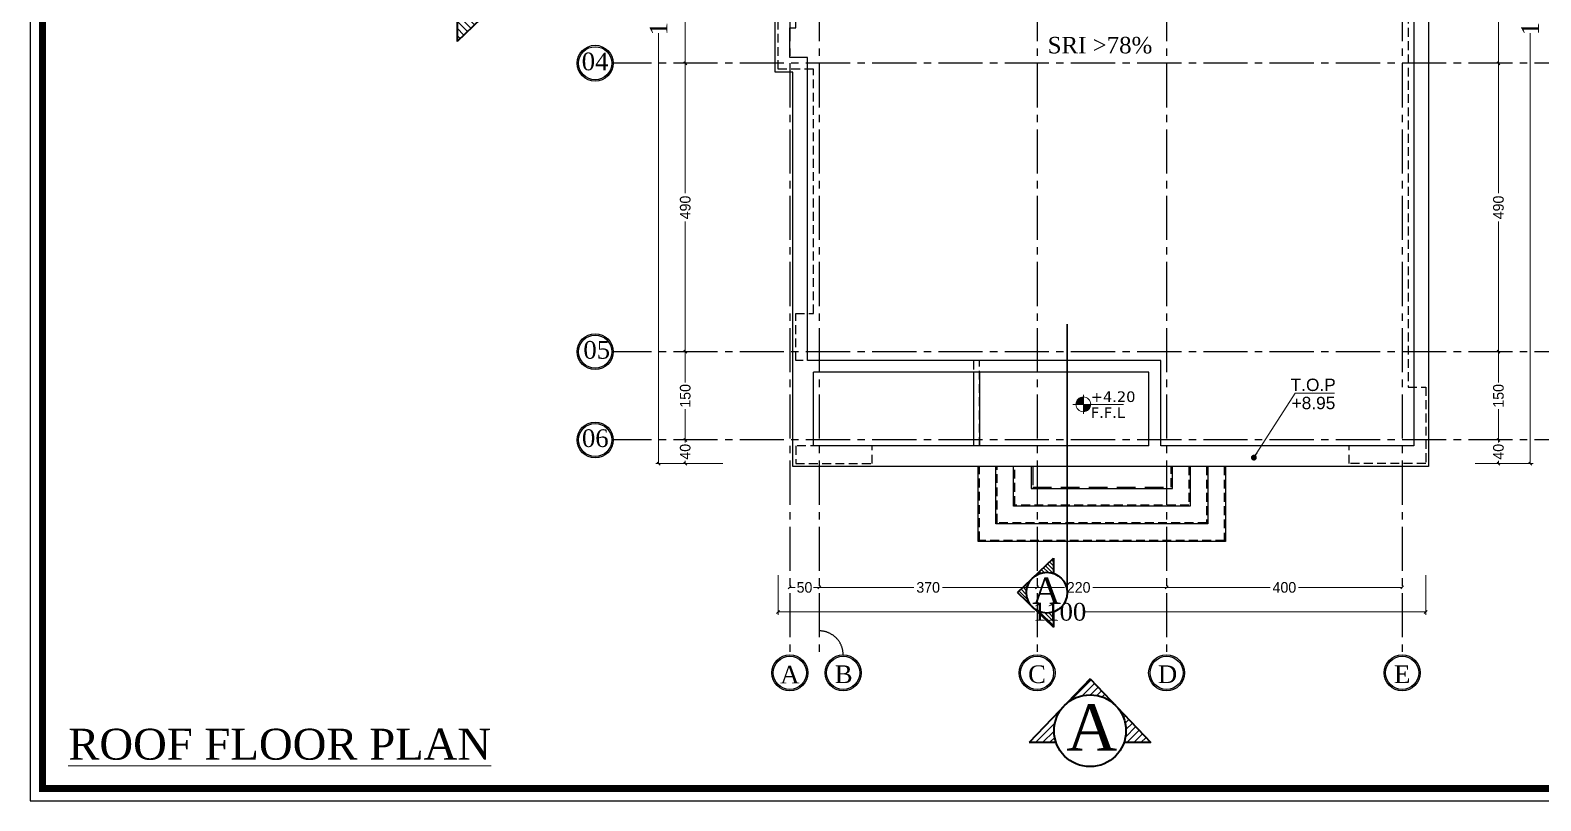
# Model space of a CAD drawing. Header units: centimetres. Extents: x 7997 to 116674, y 1017 to 13844.
# Drawn here: x 42363 to 44929, y 8084 to 9393 of the extents above; entities that cross this region are included whole.
import ezdxf
from ezdxf.enums import TextEntityAlignment as Align

# ---------------------------------------------------------------- set-up
doc = ezdxf.new("R2010")
doc.units = ezdxf.units.CM
doc.header["$LTSCALE"] = 200
doc.header["$PDMODE"] = 2
for name, pattern in [('A-106-Typical Floor Plan$0$HIDDEN', [0.375, 0.25, -0.125]), ('CENTER2', [1.125, 0.75, -0.125, 0.125, -0.125]), ('HIDDEN2', [4.7625, 3.175, -1.5875])]:
    doc.linetypes.add(name, pattern=pattern)
for name, color, linetype in [('$0$GRID', 9, 'Continuous'), ('$0$GRID @ 1', 9, 'Continuous'), ('ARCH-TEXT', 6, 'Continuous'), ('AXIS', 9, 'CENTER2'), ('COL', 1, 'Continuous'), ('DIM', 11, 'Continuous'), ('STEPS', 7, 'Continuous'), ('TXT', 6, 'Continuous'), ('WIN', 6, 'Continuous')]:
    doc.layers.add(name, color=color, linetype=linetype)
for name, color, linetype, lineweight in [('HA', 251, 'Continuous', 0), ('PLAN', 7, 'Continuous', 40), ('TEXT', 6, 'Continuous', 18), ('WALL', 3, 'Continuous', 25)]:
    doc.layers.add(name, color=color, linetype=linetype, lineweight=lineweight)
doc.styles.add('$0$GRID', font='times.ttf', dxfattribs={"height": 40})
doc.styles.add('ROMAND', font='times.ttf')
doc.styles.add('sheet notes', font='verdana.ttf')
doc.styles.get("Standard").update_dxf_attribs({"font": 'arial.ttf'})
doc.styles.add('T1', font='times.ttf')
doc.styles.add('T2', font='')
doc.styles.get('T2').set_extended_font_data('Elisia')
doc.dimstyles.new('NORMAL', dxfattribs={"dimtxt": 18, "dimasz": 5, "dimexe": 5, "dimexo": 5, "dimgap": 1, "dimtad": 0, "dimdec": 0, "dimdsep": 46, "dimtxsty": 'T2', "dimblk1": 'OBLIQUE', "dimblk2": 'OBLIQUE', "dimsah": 1, "dimcen": 0.09, "dimclrd": 4, "dimclre": 4, "dimclrt": 6, "dimadec": 0, "dimazin": 0, "dimtfac": 1, "dimtdec": 0, "dimtofl": 0, "dimtmove": 1, "dimatfit": 2, "dimldrblk": 'OPEN30', "dimfxl": 0, "dimtolj": 1, "dimtzin": 0, "dimlwd": 5, "dimlwe": 5, "dimarcsym": 0})
doc.dimstyles.new('NORMAL-1', dxfattribs={"dimtxt": 10, "dimasz": 5, "dimexe": 5, "dimexo": 5, "dimgap": 1, "dimtad": 0, "dimdec": 0, "dimdsep": 46, "dimtxsty": 'T2', "dimblk1": 'OBLIQUE', "dimblk2": 'OBLIQUE', "dimsah": 1, "dimcen": 0.09, "dimclrd": 4, "dimclre": 4, "dimclrt": 6, "dimadec": 0, "dimazin": 0, "dimtfac": 1, "dimtdec": 0, "dimtofl": 0, "dimtmove": 1, "dimatfit": 3, "dimldrblk": 'OPEN30', "dimfxl": 0, "dimtolj": 1, "dimtzin": 0, "dimlwd": 5, "dimlwe": 5, "dimarcsym": 0})

# ---------------------------------------------------------------- blocks, each defined once
blk = doc.blocks.new('SEC.L')
at = {"layer": 'TXT'}
h = blk.add_hatch(dxfattribs=at)
h.set_pattern_fill('ANSI31', color=256, scale=15.3, angle=1170, style=0)
h.set_pattern_definition([(315, (-3715.1657, 258.318), (3.380854, 3.380854), [])])
h.paths.add_polyline_path([(-783.2, -988.9, 0.08394), (-771.8, -987), (-771.8, -1013), (-833.2, -954.3), (-771.8, -895.6), (-771.8, -921.7, 0.08394), (-783.2, -919.7, 1)])
at = {"layer": 'AXIS', "linetype": 'CENTER2', "ltscale": 0.5}
blk.add_lwpolyline([(-718, 973.7, 3, 3, 0), (-718, 614.9, 0, 0, 0), (-718, 436.8, 0, 0, 0), (-664, 436.8, 0, 0, 0), (-664, -428.8, 0, 0, 0), (-748.6, -428.8, 0, 0, 0), (-748.6, -498.2, 3, 3, 0), (-748.6, -954.3, 3, 3, 0)], format="xyseb", dxfattribs=at)
at = {"layer": 'PLAN', "linetype": 'Continuous'}
for p, q in [((-833.2, -954.3), (-771.8, -895.6)), ((-771.8, -895.6), (-771.8, -921.7)), ((-833.2, -954.3), (-771.8, -1013)), ((-771.8, -987), (-771.8, -1013))]:
    blk.add_line(p, q, dxfattribs=at)
blk.add_circle((-783.2, -954.3), 34.6, dxfattribs=at)
at = {"layer": 'ARCH-TEXT', "lineweight": -3, "style": 'ROMAND'}
blk.add_text('A', height=44.6, dxfattribs=at).set_placement((-808.2, -973.4))
blk = doc.blocks.new('_OBLIQUE')
at = {"color": 0, "linetype": 'ByBlock'}
blk.add_line((-0.5, -0.5), (0.5, 0.5), dxfattribs=at)
blk = doc.blocks.new('DOT')
at = {"color": 0, "linetype": 'ByBlock'}
blk.add_line((-0.5, 0), (-1, 0), dxfattribs=at)
at = {"color": 0, "linetype": 'ByBlock', "const_width": 0.5}
blk.add_lwpolyline([(-0.25, 0, 1), (0.25, 0, 1)], format="xyb", close=True, dxfattribs=at)
blk = doc.blocks.new('SDF')
at = {"layer": 'TEXT'}
h = blk.add_hatch(color=256, dxfattribs=at)
h.paths.add_polyline_path([(0, 0), (-11.2, 0, -0.414214), (0, 11.3)])
h.paths.add_polyline_path([(0, 0), (11.2, 0, -0.414214), (0, -11.2)])
for p, q in [((-16.1, 0), (60.5, 0)), ((0, -14.2), (0, 14.2))]:
    blk.add_line(p, q, dxfattribs=at)
blk.add_circle((0, 0), 11.2, dxfattribs=at)
blk = doc.blocks.new('ASAS')
at = {"layer": 'TXT'}
h = blk.add_hatch(dxfattribs=at)
h.set_pattern_fill('ANSI31', color=256, scale=27, angle=1170, style=0)
h.set_pattern_definition([(315, (-6186.26, 4222.8215), (5.966213, 5.966213), [])])
h.paths.add_polyline_path([(-1012.2, 2021.9, -0.08394), (-1032.2, 2025.3), (-1032.2, 1979.3), (-923.8, 2082.9), (-1032.2, 2186.5), (-1032.2, 2140.5, -0.08394), (-1012.2, 2143.9, -1)])
h = blk.add_hatch(dxfattribs=at)
h.set_pattern_fill('ANSI31', color=256, scale=27, angle=1080, style=0)
h.set_pattern_definition([(225, (2182.819, 5982.5904), (5.966213, -5.966213), [])])
h.paths.add_polyline_path([(-18.1, 808.5, 0.08394), (-14.7, 788.4), (-60.7, 788.4), (42.9, 896.9), (146.4, 788.4), (100.5, 788.4, 0.08394), (103.9, 808.5, 1)])
at = {"layer": 'PLAN', "linetype": 'Continuous'}
for p, q in [((-923.8, 2082.9), (-1032.2, 1979.3)), ((-1032.2, 2025.3), (-1032.2, 1979.3)), ((42.9, 896.9), (-60.7, 788.4)), ((42.9, 896.9), (146.4, 788.4)), ((-14.7, 788.4), (-60.7, 788.4)), ((146.4, 788.4), (100.5, 788.4))]:
    blk.add_line(p, q, dxfattribs=at)
blk.add_circle((42.9, 808.5), 61, dxfattribs=at)
at = {"layer": 'ARCH-TEXT', "lineweight": -3, "style": 'ROMAND'}
blk.add_text('A', height=78.8, dxfattribs=at).set_placement((2.9, 774.7))
blk = doc.blocks.new('04-ROOF FLOOR PLAN-selattin', base_point=(33235.9, 25629.3))
at = {"layer": 'STEPS'}
for p, q in [((32565.9, 24079.3), (32565.9, 24041.8)), ((32805.9, 24041.8), (32805.9, 24079.3)), ((32565.9, 24041.8), (32805.9, 24041.8))]:
    blk.add_line(p, q, dxfattribs=at)
at = {"layer": 'STEPS', "color": 8, "linetype": 'HIDDEN2', "ltscale": 0.05}
for p, q in [((32568.4, 24079.3), (32568.4, 24044.3)), ((32568.4, 24044.3), (32803.9, 24044.3))]:
    blk.add_line(p, q, dxfattribs=at)
at = {"layer": 'STEPS'}
for points in [[(32895.9, 24079.3), (32895.9, 23951.8), (32475.9, 23951.8), (32475.9, 24079.3)], [(32865.9, 24079.3), (32865.9, 23981.8), (32505.9, 23981.8), (32505.9, 24079.3)], [(32835.9, 24079.3), (32835.9, 24011.8), (32535.9, 24011.8), (32535.9, 24079.3)]]:
    blk.add_lwpolyline(points, dxfattribs=at)
at = {"layer": 'WALL', "color": 8, "linetype": 'A-106-Typical Floor Plan$0$HIDDEN', "ltscale": 0.3}
for p, q in [((32467.9, 24259.3), (32467.9, 24114.3)), ((32803.9, 24044.3), (32803.9, 24079.3))]:
    blk.add_line(p, q, dxfattribs=at)
at = {"layer": 'WALL', "ltscale": 150}
for points in [[(33240.9, 25387.3), (33240.9, 24079.3), (32160.9, 24079.3), (32160.9, 24749.3), (32130.9, 24749.3), (32130.9, 24849.3), (32140.9, 24849.3), (32140.9, 24939.3), (32130.9, 24939.3), (32130.9, 25039.3), (32160.9, 25039.3), (32160.9, 25524.3), (32750.9, 25524.3), (32750.9, 25634.3), (33240.9, 25634.3), (33240.9, 25467.3)], [(32785.9, 24114.3), (32785.9, 24259.3), (32185.9, 24259.3), (32185.9, 24774.3), (32155.9, 24774.3), (32155.9, 24824.3), (32165.9, 24824.3), (32165.9, 24964.3), (32155.9, 24964.3), (32155.9, 25014.3), (32185.9, 25014.3), (32185.9, 25499.3), (32775.9, 25499.3), (32775.9, 25609.3), (33215.9, 25609.3), (33215.9, 25467.3)], [(33215.9, 25387.3), (33215.9, 24114.3), (32785.9, 24114.3)], [(32765.9, 24114.3), (32195.9, 24114.3), (32195.9, 24239.3)], [(32765.9, 24114.3), (32765.9, 24239.3), (32195.9, 24239.3)]]:
    blk.add_lwpolyline(points, dxfattribs=at)
at = {"layer": 'WALL', "color": 8, "linetype": 'A-106-Typical Floor Plan$0$HIDDEN', "ltscale": 0.3}
for points in [[(33205.9, 25499.3), (33205.9, 25499.3), (33205.9, 25499.3), (33205.9, 25499.3), (33205.9, 25499.3), (33205.9, 25499.3), (33205.9, 24214.3), (33235.9, 24214.3), (33235.9, 24084.3), (33105.9, 24084.3), (33105.9, 24114.3), (32785.9, 24114.3), (32785.9, 24259.3), (32165.9, 24259.3), (32165.9, 24339.3), (32195.9, 24339.3), (32195.9, 24754.3), (32135.9, 24754.3), (32135.9, 24844.3), (32145.9, 24844.3), (32145.9, 24944.3), (32135.9, 24944.3), (32135.9, 25034.3), (32195.9, 25034.3)], [(32477.9, 24114.3), (32477.9, 24259.3)], [(32893.9, 24079.3), (32893.9, 23953.8), (32477.9, 23953.8), (32477.9, 24079.3)], [(32863.9, 24079.3), (32863.9, 23983.8), (32507.9, 23983.8), (32507.9, 24079.3)], [(32833.9, 24079.3), (32833.9, 24013.8), (32537.9, 24013.8), (32537.9, 24079.3)]]:
    blk.add_lwpolyline(points, dxfattribs=at)
blk.add_lwpolyline([(32295.9, 24114.3), (32165.9, 24114.3), (32165.9, 24084.3), (32295.9, 24084.3)], close=True, dxfattribs=at)
at = {"layer": 'WIN', "ltscale": 150}
for p, q in [((32467.9, 24239.3), (32467.9, 24114.3)), ((32477.9, 24239.3), (32477.9, 24114.3))]:
    blk.add_line(p, q, dxfattribs=at)
blk = doc.blocks.new('08-TITLE SHEET-selattin', base_point=(45714.8, -203081.4))
at = {"color": 0}
blk.add_lwpolyline([(51244.8, -203081.4), (45714.8, -203081.4), (45714.8, -206921.4), (51244.8, -206921.4)], close=True, dxfattribs=at)
at = {"color": 0, "linetype": 'ByBlock', "const_width": 17}
blk.add_lwpolyline([(45744.3, -206891.9), (51215.3, -206891.9), (51215.3, -203110.8), (45744.3, -203110.8)], close=True, dxfattribs=at)
at = {"layer": 'HA', "ltscale": 1.2}
blk.add_lwpolyline([(45714.8, -203081.4), (51244.8, -203081.4), (51244.8, -206921.4), (45714.8, -206921.4)], close=True, dxfattribs=at)
blk = doc.blocks.new('*D1683')
at = {"layer": 'Defpoints', "color": 0, "transparency": 16777216}
for p in [(37178.1, 5446.5), (37228.1, 5446.5), (37228.1, 5446.5)]:
    blk.add_point(p, dxfattribs=at)
at = {"layer": 'DIM', "color": 4, "lineweight": 5, "transparency": 16777216}
for p, q in [((37178.1, 5446.5), (37187.5, 5446.5)), ((37228.1, 5446.5), (37218.6, 5446.5))]:
    blk.add_line(p, q, dxfattribs=at)
at = {"layer": 'DIM', "color": 4, "lineweight": 5, "transparency": 16777216, "xscale": 5, "yscale": 5, "zscale": 5, "rotation": 180}
blk.add_blockref('_OBLIQUE', (37178.1, 5446.5), dxfattribs=at)
at = {"layer": 'DIM', "color": 4, "lineweight": 5, "transparency": 16777216, "xscale": 5, "yscale": 5, "zscale": 5}
blk.add_blockref('_OBLIQUE', (37228.1, 5446.5), dxfattribs=at)
at = {"layer": 'DIM', "color": 6, "transparency": 16777216, "insert": (37203.1, 5446.5), "char_height": 18, "attachment_point": 5, "style": 'T2'}
blk.add_mtext('\\A1;50', dxfattribs=at)
blk = doc.blocks.new('_Open30')
at = {"color": 0, "linetype": 'ByBlock', "lineweight": -2}
for p, q in [((-1, 0.27), (0, 0)), ((0, 0), (-1, -0.27)), ((0, 0), (-1, 0))]:
    blk.add_line(p, q, dxfattribs=at)
blk = doc.blocks.new('*D1684')
at = {"layer": 'Defpoints', "color": 0, "transparency": 16777216}
for p in [(37228.1, 5446.5), (37598.1, 5446.5), (37598.1, 5446.5)]:
    blk.add_point(p, dxfattribs=at)
at = {"layer": 'DIM', "color": 4, "lineweight": 5, "transparency": 16777216}
for p, q in [((37228.1, 5446.5), (37388.9, 5446.5)), ((37598.1, 5446.5), (37437.2, 5446.5))]:
    blk.add_line(p, q, dxfattribs=at)
at = {"layer": 'DIM', "color": 4, "lineweight": 5, "transparency": 16777216, "xscale": 5, "yscale": 5, "zscale": 5, "rotation": 180}
blk.add_blockref('_OBLIQUE', (37228.1, 5446.5), dxfattribs=at)
at = {"layer": 'DIM', "color": 4, "lineweight": 5, "transparency": 16777216, "xscale": 5, "yscale": 5, "zscale": 5}
blk.add_blockref('_OBLIQUE', (37598.1, 5446.5), dxfattribs=at)
at = {"layer": 'DIM', "color": 6, "transparency": 16777216, "insert": (37413.1, 5446.5), "char_height": 18, "attachment_point": 5, "style": 'T2'}
blk.add_mtext('\\A1;370', dxfattribs=at)
blk = doc.blocks.new('*D1685')
at = {"layer": 'Defpoints', "color": 0, "transparency": 16777216}
for p in [(37598.1, 5446.5), (37818.1, 5446.5), (37818.1, 5446.5)]:
    blk.add_point(p, dxfattribs=at)
at = {"layer": 'DIM', "color": 4, "lineweight": 5, "transparency": 16777216}
for p, q in [((37598.1, 5446.5), (37644.6, 5446.5)), ((37818.1, 5446.5), (37692.9, 5446.5))]:
    blk.add_line(p, q, dxfattribs=at)
at = {"layer": 'DIM', "color": 4, "lineweight": 5, "transparency": 16777216, "xscale": 5, "yscale": 5, "zscale": 5, "rotation": 180}
blk.add_blockref('_OBLIQUE', (37598.1, 5446.5), dxfattribs=at)
at = {"layer": 'DIM', "color": 4, "lineweight": 5, "transparency": 16777216, "xscale": 5, "yscale": 5, "zscale": 5}
blk.add_blockref('_OBLIQUE', (37818.1, 5446.5), dxfattribs=at)
at = {"layer": 'DIM', "color": 6, "transparency": 16777216, "insert": (37668.7, 5446.5), "char_height": 18, "attachment_point": 5, "style": 'T2'}
blk.add_mtext('\\A1;220', dxfattribs=at)
blk = doc.blocks.new('*D1686')
at = {"layer": 'Defpoints', "color": 0, "transparency": 16777216}
for p in [(37818.1, 5446.5), (38218.1, 5446.5), (38218.1, 5446.5)]:
    blk.add_point(p, dxfattribs=at)
at = {"layer": 'DIM', "color": 4, "lineweight": 5, "transparency": 16777216}
for p, q in [((37818.1, 5446.5), (37993.9, 5446.5)), ((38218.1, 5446.5), (38042.2, 5446.5))]:
    blk.add_line(p, q, dxfattribs=at)
at = {"layer": 'DIM', "color": 4, "lineweight": 5, "transparency": 16777216, "xscale": 5, "yscale": 5, "zscale": 5, "rotation": 180}
blk.add_blockref('_OBLIQUE', (37818.1, 5446.5), dxfattribs=at)
at = {"layer": 'DIM', "color": 4, "lineweight": 5, "transparency": 16777216, "xscale": 5, "yscale": 5, "zscale": 5}
blk.add_blockref('_OBLIQUE', (38218.1, 5446.5), dxfattribs=at)
at = {"layer": 'DIM', "color": 6, "transparency": 16777216, "insert": (38018.1, 5446.5), "char_height": 18, "attachment_point": 5, "style": 'T2'}
blk.add_mtext('\\A1;400', dxfattribs=at)
blk = doc.blocks.new('*D1687')
at = {"layer": 'Defpoints', "color": 0, "transparency": 16777216}
for p in [(38381.7, 5697), (38381.7, 5697), (38381.7, 5657)]:
    blk.add_point(p, dxfattribs=at)
at = {"layer": 'DIM', "color": 4, "lineweight": 5, "transparency": 16777216}
for p, q in [((38381.7, 5697), (38381.7, 5692.6)), ((38381.7, 5657), (38381.7, 5661.4))]:
    blk.add_line(p, q, dxfattribs=at)
at = {"layer": 'DIM', "color": 4, "lineweight": 5, "transparency": 16777216, "xscale": 5, "yscale": 5, "zscale": 5}
for p, rotation in [((38381.7, 5697), 90), ((38381.7, 5657), 270)]:
    blk.add_blockref('_OBLIQUE', p, dxfattribs=dict(at, rotation=rotation))
at = {"layer": 'DIM', "color": 6, "transparency": 16777216, "insert": (38381.7, 5677), "char_height": 18, "attachment_point": 5, "rotation": 90, "style": 'T2'}
blk.add_mtext('\\A1;40', dxfattribs=at)
blk = doc.blocks.new('*D1688')
at = {"layer": 'Defpoints', "color": 0, "transparency": 16777216}
for p in [(38381.7, 5847), (38381.7, 5847), (38381.7, 5697)]:
    blk.add_point(p, dxfattribs=at)
at = {"layer": 'DIM', "color": 4, "lineweight": 5, "transparency": 16777216}
for p, q in [((38381.7, 5847), (38381.7, 5794.4)), ((38381.7, 5697), (38381.7, 5749.6))]:
    blk.add_line(p, q, dxfattribs=at)
at = {"layer": 'DIM', "color": 4, "lineweight": 5, "transparency": 16777216, "xscale": 5, "yscale": 5, "zscale": 5}
for p, rotation in [((38381.7, 5847), 90), ((38381.7, 5697), 270)]:
    blk.add_blockref('_OBLIQUE', p, dxfattribs=dict(at, rotation=rotation))
at = {"layer": 'DIM', "color": 6, "transparency": 16777216, "insert": (38381.7, 5772), "char_height": 18, "attachment_point": 5, "rotation": 90, "style": 'T2'}
blk.add_mtext('\\A1;150', dxfattribs=at)
blk = doc.blocks.new('*D1689')
at = {"layer": 'Defpoints', "color": 0, "transparency": 16777216}
for p in [(38381.7, 6337), (38381.7, 6337), (38381.7, 5847)]:
    blk.add_point(p, dxfattribs=at)
at = {"layer": 'DIM', "color": 4, "lineweight": 5, "transparency": 16777216}
for p, q in [((38381.7, 6337), (38381.7, 6116.1)), ((38381.7, 5847), (38381.7, 6067.9))]:
    blk.add_line(p, q, dxfattribs=at)
at = {"layer": 'DIM', "color": 4, "lineweight": 5, "transparency": 16777216, "xscale": 5, "yscale": 5, "zscale": 5}
for p, rotation in [((38381.7, 6337), 90), ((38381.7, 5847), 270)]:
    blk.add_blockref('_OBLIQUE', p, dxfattribs=dict(at, rotation=rotation))
at = {"layer": 'DIM', "color": 6, "transparency": 16777216, "insert": (38381.7, 6092), "char_height": 18, "attachment_point": 5, "rotation": 90, "style": 'T2'}
blk.add_mtext('\\A1;490', dxfattribs=at)
blk = doc.blocks.new('*D1690')
at = {"layer": 'Defpoints', "color": 0, "transparency": 16777216}
for p in [(38381.7, 6597), (38381.7, 6597), (38381.7, 6337)]:
    blk.add_point(p, dxfattribs=at)
at = {"layer": 'DIM', "color": 4, "lineweight": 5, "transparency": 16777216}
for p, q in [((38381.7, 6597), (38381.7, 6556.5)), ((38381.7, 6337), (38381.7, 6508.2))]:
    blk.add_line(p, q, dxfattribs=at)
at = {"layer": 'DIM', "color": 4, "lineweight": 5, "transparency": 16777216, "xscale": 5, "yscale": 5, "zscale": 5}
for p, rotation in [((38381.7, 6597), 90), ((38381.7, 6337), 270)]:
    blk.add_blockref('_OBLIQUE', p, dxfattribs=dict(at, rotation=rotation))
at = {"layer": 'DIM', "color": 6, "transparency": 16777216, "insert": (38381.7, 6532.4), "char_height": 18, "attachment_point": 5, "rotation": 90, "style": 'T2'}
blk.add_mtext('\\A1;260', dxfattribs=at)
blk = doc.blocks.new('*D1693')
at = {"layer": 'Defpoints', "color": 0, "transparency": 16777216}
for p in [(37000.6, 5697), (37000.6, 5697), (37000.6, 5657)]:
    blk.add_point(p, dxfattribs=at)
at = {"layer": 'DIM', "color": 4, "lineweight": 5, "transparency": 16777216}
for p, q in [((37000.6, 5697), (37000.6, 5692.6)), ((37000.6, 5657), (37000.6, 5661.4))]:
    blk.add_line(p, q, dxfattribs=at)
at = {"layer": 'DIM', "color": 4, "lineweight": 5, "transparency": 16777216, "xscale": 5, "yscale": 5, "zscale": 5}
for p, rotation in [((37000.6, 5697), 90), ((37000.6, 5657), 270)]:
    blk.add_blockref('_OBLIQUE', p, dxfattribs=dict(at, rotation=rotation))
at = {"layer": 'DIM', "color": 6, "transparency": 16777216, "insert": (37000.6, 5677), "char_height": 18, "attachment_point": 5, "rotation": 90, "style": 'T2'}
blk.add_mtext('\\A1;40', dxfattribs=at)
blk = doc.blocks.new('*D1694')
at = {"layer": 'Defpoints', "color": 0, "transparency": 16777216}
for p in [(37000.6, 5847), (37000.6, 5847), (37000.6, 5697)]:
    blk.add_point(p, dxfattribs=at)
at = {"layer": 'DIM', "color": 4, "lineweight": 5, "transparency": 16777216}
for p, q in [((37000.6, 5847), (37000.6, 5794.4)), ((37000.6, 5697), (37000.6, 5749.6))]:
    blk.add_line(p, q, dxfattribs=at)
at = {"layer": 'DIM', "color": 4, "lineweight": 5, "transparency": 16777216, "xscale": 5, "yscale": 5, "zscale": 5}
for p, rotation in [((37000.6, 5847), 90), ((37000.6, 5697), 270)]:
    blk.add_blockref('_OBLIQUE', p, dxfattribs=dict(at, rotation=rotation))
at = {"layer": 'DIM', "color": 6, "transparency": 16777216, "insert": (37000.6, 5772), "char_height": 18, "attachment_point": 5, "rotation": 90, "style": 'T2'}
blk.add_mtext('\\A1;150', dxfattribs=at)
blk = doc.blocks.new('*D1695')
at = {"layer": 'Defpoints', "color": 0, "transparency": 16777216}
for p in [(37000.6, 6337), (37000.6, 6337), (37000.6, 5847)]:
    blk.add_point(p, dxfattribs=at)
at = {"layer": 'DIM', "color": 4, "lineweight": 5, "transparency": 16777216}
for p, q in [((37000.6, 6337), (37000.6, 6116.1)), ((37000.6, 5847), (37000.6, 6067.9))]:
    blk.add_line(p, q, dxfattribs=at)
at = {"layer": 'DIM', "color": 4, "lineweight": 5, "transparency": 16777216, "xscale": 5, "yscale": 5, "zscale": 5}
for p, rotation in [((37000.6, 6337), 90), ((37000.6, 5847), 270)]:
    blk.add_blockref('_OBLIQUE', p, dxfattribs=dict(at, rotation=rotation))
at = {"layer": 'DIM', "color": 6, "transparency": 16777216, "insert": (37000.6, 6092), "char_height": 18, "attachment_point": 5, "rotation": 90, "style": 'T2'}
blk.add_mtext('\\A1;490', dxfattribs=at)
blk = doc.blocks.new('*D1696')
at = {"layer": 'Defpoints', "color": 0, "transparency": 16777216}
for p in [(37000.6, 6597), (37000.6, 6597), (37000.6, 6337)]:
    blk.add_point(p, dxfattribs=at)
at = {"layer": 'DIM', "color": 4, "lineweight": 5, "transparency": 16777216}
for p, q in [((37000.6, 6597), (37000.6, 6553.4)), ((37000.6, 6337), (37000.6, 6505.1))]:
    blk.add_line(p, q, dxfattribs=at)
at = {"layer": 'DIM', "color": 4, "lineweight": 5, "transparency": 16777216, "xscale": 5, "yscale": 5, "zscale": 5}
for p, rotation in [((37000.6, 6597), 90), ((37000.6, 6337), 270)]:
    blk.add_blockref('_OBLIQUE', p, dxfattribs=dict(at, rotation=rotation))
at = {"layer": 'DIM', "color": 6, "transparency": 16777216, "insert": (37000.6, 6529.2), "char_height": 18, "attachment_point": 5, "rotation": 90, "style": 'T2'}
blk.add_mtext('\\A1;260', dxfattribs=at)
blk = doc.blocks.new('*D1700')
at = {"layer": 'Defpoints', "color": 0, "transparency": 16777216}
for p in [(37158.1, 5472.5), (38258.1, 5472.5), (37158.1, 5404.9)]:
    blk.add_point(p, dxfattribs=at)
at = {"layer": 'DIM', "color": 4, "lineweight": 5, "transparency": 16777216}
for p, q in [((37158.1, 5467.5), (37158.1, 5399.9)), ((38258.1, 5467.5), (38258.1, 5399.9)), ((37158.1, 5404.9), (37594.4, 5404.9)), ((38258.1, 5404.9), (37678.3, 5404.9))]:
    blk.add_line(p, q, dxfattribs=at)
at = {"layer": 'DIM', "color": 4, "lineweight": 5, "transparency": 16777216, "xscale": 5, "yscale": 5, "zscale": 5, "rotation": 180}
blk.add_blockref('_OBLIQUE', (37158.1, 5404.9), dxfattribs=at)
at = {"layer": 'DIM', "color": 4, "lineweight": 5, "transparency": 16777216, "xscale": 5, "yscale": 5, "zscale": 5}
blk.add_blockref('_OBLIQUE', (38258.1, 5404.9), dxfattribs=at)
at = {"layer": 'DIM', "color": 6, "transparency": 16777216, "insert": (37636.3, 5404.9), "char_height": 30, "attachment_point": 5, "style": 'T1'}
blk.add_mtext('\\A1;1100', dxfattribs=at)
blk = doc.blocks.new('*D1701')
at = {"layer": 'Defpoints', "color": 0, "transparency": 16777216}
for p in [(38337.1, 7202), (38435.7, 7202), (38337.1, 5657)]:
    blk.add_point(p, dxfattribs=at)
at = {"layer": 'DIM', "color": 4, "lineweight": 5, "transparency": 16777216}
for p, q in [((38342.1, 7202), (38440.7, 7202)), ((38435.7, 7202), (38435.7, 6470.7)), ((38435.7, 5657), (38435.7, 6388.3)), ((38342.1, 5657), (38440.7, 5657))]:
    blk.add_line(p, q, dxfattribs=at)
at = {"layer": 'DIM', "color": 4, "lineweight": 5, "transparency": 16777216, "xscale": 5, "yscale": 5, "zscale": 5}
for p, rotation in [((38435.7, 7202), 90), ((38435.7, 5657), 270)]:
    blk.add_blockref('_OBLIQUE', p, dxfattribs=dict(at, rotation=rotation))
at = {"layer": 'DIM', "color": 6, "transparency": 16777216, "insert": (38435.7, 6429.5), "char_height": 30, "attachment_point": 5, "rotation": 90, "style": 'T1'}
blk.add_mtext('\\A1;1545', dxfattribs=at)
blk = doc.blocks.new('*D1702')
at = {"layer": 'Defpoints', "color": 0, "transparency": 16777216}
for p in [(36955.4, 7202), (37069.3, 7202), (37069.3, 5657)]:
    blk.add_point(p, dxfattribs=at)
at = {"layer": 'DIM', "color": 4, "lineweight": 5, "transparency": 16777216}
for p, q in [((37064.3, 7202), (36950.4, 7202)), ((36955.4, 7202), (36955.4, 6470.7)), ((36955.4, 5657), (36955.4, 6388.3)), ((37064.3, 5657), (36950.4, 5657))]:
    blk.add_line(p, q, dxfattribs=at)
at = {"layer": 'DIM', "color": 4, "lineweight": 5, "transparency": 16777216, "xscale": 5, "yscale": 5, "zscale": 5}
for p, rotation in [((36955.4, 7202), 90), ((36955.4, 5657), 270)]:
    blk.add_blockref('_OBLIQUE', p, dxfattribs=dict(at, rotation=rotation))
at = {"layer": 'DIM', "color": 6, "transparency": 16777216, "insert": (36955.4, 6429.5), "char_height": 30, "attachment_point": 5, "rotation": 90, "style": 'T1'}
blk.add_mtext('\\A1;1545', dxfattribs=at)
blk = doc.blocks.new('*U1678')
at = {"layer": '$0$GRID', "linetype": 'ByBlock', "ltscale": 100}
for radius in [40.7, 37.5]:
    blk.add_circle((0, 0), radius, dxfattribs=at)
at = {"layer": '$0$GRID', "style": '$0$GRID'}
blk.add_attdef('A1', text='', height=40, dxfattribs=at).set_placement((0, 4.2), align=Align.MIDDLE_CENTER)
blk = doc.blocks.new('*U1739')
at = {"layer": '$0$GRID', "linetype": 'Continuous'}
ref = blk.add_blockref('*U1678', (36847.6, 6337), dxfattribs=dict(at, xscale=0.75, yscale=0.75, zscale=0.75))
ref.add_attrib('A1', '04', dxfattribs={"layer": '$0$GRID @ 1', "height": 30, "style": '$0$GRID'}).set_placement((36847.4, 6340.1), align=Align.MIDDLE_CENTER)
blk = doc.blocks.new('*U1740')
at = {"layer": '$0$GRID', "linetype": 'Continuous'}
ref = blk.add_blockref('*U1678', (36847.6, 5847), dxfattribs=dict(at, xscale=0.75, yscale=0.75, zscale=0.75))
ref.add_attrib('A1', '05', dxfattribs={"layer": '$0$GRID @ 1', "height": 30, "style": '$0$GRID'}).set_placement((36850.2, 5850.1), align=Align.MIDDLE_CENTER)
blk = doc.blocks.new('*U1741')
at = {"layer": '$0$GRID', "linetype": 'Continuous'}
ref = blk.add_blockref('*U1678', (36847.6, 5697), dxfattribs=dict(at, xscale=0.75, yscale=0.75, zscale=0.75))
ref.add_attrib('A1', '06', dxfattribs={"layer": '$0$GRID @ 1', "height": 30, "style": '$0$GRID'}).set_placement((36847.8, 5700.1), align=Align.MIDDLE_CENTER)
blk = doc.blocks.new('*U1742')
at = {"layer": '$0$GRID', "linetype": 'Continuous'}
ref = blk.add_blockref('*U1678', (37178.1, 5301.5), dxfattribs=dict(at, xscale=0.75, yscale=0.75, zscale=0.75, rotation=180))
ref.add_attrib('A1', 'A', dxfattribs={"layer": '$0$GRID @ 1', "height": 30, "style": '$0$GRID'}).set_placement((37178.2, 5298.4), align=Align.MIDDLE_CENTER)
blk = doc.blocks.new('*U1743')
at = {"layer": '$0$GRID', "linetype": 'Continuous'}
ref = blk.add_blockref('*U1678', (37268.7, 5301.5), dxfattribs=dict(at, xscale=0.75, yscale=0.75, zscale=0.75, rotation=180))
ref.add_attrib('A1', 'B', dxfattribs={"layer": '$0$GRID @ 1', "height": 30, "style": '$0$GRID'}).set_placement((37269.6, 5299.1), align=Align.MIDDLE_CENTER)
blk = doc.blocks.new('*U1744')
at = {"layer": '$0$GRID', "linetype": 'Continuous'}
ref = blk.add_blockref('*U1678', (37598.1, 5301.5), dxfattribs=dict(at, xscale=0.75, yscale=0.75, zscale=0.75, rotation=180))
ref.add_attrib('A1', 'C', dxfattribs={"layer": '$0$GRID @ 1', "height": 30, "style": '$0$GRID'}).set_placement((37598, 5299.1), align=Align.MIDDLE_CENTER)
blk = doc.blocks.new('*U1745')
at = {"layer": '$0$GRID', "linetype": 'Continuous'}
ref = blk.add_blockref('*U1678', (37818.1, 5301.5), dxfattribs=dict(at, xscale=0.75, yscale=0.75, zscale=0.75, rotation=180))
ref.add_attrib('A1', 'D', dxfattribs={"layer": '$0$GRID @ 1', "height": 30, "style": '$0$GRID'}).set_placement((37819.7, 5299.1), align=Align.MIDDLE_CENTER)
blk = doc.blocks.new('*U1746')
at = {"layer": '$0$GRID', "linetype": 'Continuous'}
ref = blk.add_blockref('*U1678', (38218.1, 5301.5), dxfattribs=dict(at, xscale=0.75, yscale=0.75, zscale=0.75, rotation=180))
ref.add_attrib('A1', 'E', dxfattribs={"layer": '$0$GRID @ 1', "height": 30, "style": '$0$GRID'}).set_placement((38218.2, 5299.1), align=Align.MIDDLE_CENTER)
blk = doc.blocks.new('09-GRID LINE PLAN-Essa', base_point=(37178.1, 7462))
at = {"layer": 'AXIS', "ltscale": 0.5}
for p, q in [((37178.1, 7462), (37178.1, 5332)), ((37228.1, 7462), (37228.1, 5332)), ((37598.1, 7462), (37598.1, 5332)), ((37818.1, 7462), (37818.1, 5332)), ((38218.1, 7462), (38218.1, 5332)), ((38518.1, 6337), (36878.1, 6337)), ((38518.1, 5847), (36878.1, 5847)), ((38518.1, 5697), (36878.1, 5697))]:
    blk.add_line(p, q, dxfattribs=at)
blk.add_arc((37228.1, 5332), 40.7, 0, 90, dxfattribs=at)
at = {"layer": 'COL', "linetype": 'Continuous'}
for name in ['*U1739', '*U1740', '*U1741', '*U1742', '*U1743', '*U1744', '*U1745', '*U1746']:
    blk.add_blockref(name, (0, 0), dxfattribs=at)
at = {"layer": 'DIM'}
for base, p1, p2, picture, middle in [((36955.4, 7202), (37069.3, 5657), (37069.3, 7202), '*D1702', (36955.4, 6429.5)), ((38435.7, 7202), (38337.1, 5657), (38337.1, 7202), '*D1701', (38435.7, 6429.5))]:
    dim = blk.add_linear_dim(base=base, p1=p1, p2=p2, angle=90, dimstyle='NORMAL', override={"dimtxt": 30, "dimtxsty": 'T1'}, dxfattribs=at)
    dim.commit()
    dim.dimension.update_dxf_attribs({"geometry": picture, "text_midpoint": middle})
for base, p1, p2, picture, middle in [((37000.6, 6597), (37000.6, 6337), (37000.6, 6597), '*D1696', (37000.6, 6529.2)), ((38381.7, 6597), (38381.7, 6337), (38381.7, 6597), '*D1690', (38381.7, 6532.4))]:
    dim = blk.add_linear_dim(base=base, p1=p1, p2=p2, angle=90, dimstyle='NORMAL', dxfattribs=at)
    dim.commit()
    dim.dimension.update_dxf_attribs({"geometry": picture, "text_midpoint": middle, "dimtype": 128})
for base, p1, p2, picture, middle in [((37000.6, 6337), (37000.6, 5847), (37000.6, 6337), '*D1695', (37000.6, 6092)), ((38381.7, 6337), (38381.7, 5847), (38381.7, 6337), '*D1689', (38381.7, 6092)), ((37000.6, 5847), (37000.6, 5697), (37000.6, 5847), '*D1694', (37000.6, 5772)), ((38381.7, 5847), (38381.7, 5697), (38381.7, 5847), '*D1688', (38381.7, 5772)), ((37000.6, 5697), (37000.6, 5657), (37000.6, 5697), '*D1693', (37000.6, 5677)), ((38381.7, 5697), (38381.7, 5657), (38381.7, 5697), '*D1687', (38381.7, 5677))]:
    dim = blk.add_linear_dim(base=base, p1=p1, p2=p2, angle=90, dimstyle='NORMAL', dxfattribs=at)
    dim.commit()
    dim.dimension.update_dxf_attribs({"geometry": picture, "text_midpoint": middle})
dim = blk.add_linear_dim(base=(37158.1, 5404.9), p1=(38258.1, 5472.5), p2=(37158.1, 5472.5), dimstyle='NORMAL', override={"dimtxt": 30, "dimtxsty": 'T1'}, dxfattribs=at)
dim.commit()
dim.dimension.update_dxf_attribs({"geometry": '*D1700', "text_midpoint": (37636.3, 5404.9), "dimtype": 128})
for base, p1, p2, picture, middle in [((37228.1, 5446.5), (37178.1, 5446.5), (37228.1, 5446.5), '*D1683', (37203.1, 5446.5)), ((37598.1, 5446.5), (37228.1, 5446.5), (37598.1, 5446.5), '*D1684', (37413.1, 5446.5)), ((38218.1, 5446.5), (37818.1, 5446.5), (38218.1, 5446.5), '*D1686', (38018.1, 5446.5))]:
    dim = blk.add_linear_dim(base=base, p1=p1, p2=p2, dimstyle='NORMAL', dxfattribs=at)
    dim.commit()
    dim.dimension.update_dxf_attribs({"geometry": picture, "text_midpoint": middle})
dim = blk.add_linear_dim(base=(37818.1, 5446.5), p1=(37598.1, 5446.5), p2=(37818.1, 5446.5), dimstyle='NORMAL', dxfattribs=at)
dim.commit()
dim.dimension.update_dxf_attribs({"geometry": '*D1685', "text_midpoint": (37668.7, 5446.5), "dimtype": 128})

msp = doc.modelspace()

# ---------------------------------------------------------------- linework, layer by layer
at = {"linetype": 'Continuous'}
msp.add_lwpolyline([(42363.0418, 8084.0841), (46234.0418, 8084.0841), (46234.0418, 10772.0841), (42363.0418, 10772.0841)], close=True, dxfattribs=at)

# ---------------------------------------------------------------- block references
at = {"layer": 'COL', "linetype": 'Continuous'}
msp.add_blockref('09-GRID LINE PLAN-Essa', (43653.0712, 10462.002), dxfattribs=at)
at = {"layer": 'DIM', "color": 0, "linetype": 'Continuous', "xscale": 0.7000000000000026, "yscale": 0.7000000000000026, "zscale": 0.7000000000000026}
msp.add_blockref('08-TITLE SHEET-selattin', (42363.0418, 10772.0841), dxfattribs=at)
at = {"layer": 'DIM'}
msp.add_blockref('ASAS', (44120.0954, 7394.6084), dxfattribs=at)
at = {"layer": 'DIM', "linetype": 'Continuous'}
msp.add_blockref('04-ROOF FLOOR PLAN-selattin', (44733.0712, 10202.002), dxfattribs=at)
at = {"layer": 'DIM', "xscale": 1.125, "yscale": 1.125, "zscale": 1.125}
msp.add_blockref('SDF', (44151.709, 8757.4948), dxfattribs=at)
at = {"layer": 'WALL'}
msp.add_blockref('SEC.L', (44872.9163, 9392.002), dxfattribs=at)

# ---------------------------------------------------------------- texts
at = {"layer": 'TEXT', "style": 'T1'}
for s, height, p in [('SRI >78%%%', 28, (44179.8825, 9353.7617)), ('%%UROOF FLOOR PLAN', 52.5, (42786.7442, 8154.033))]:
    msp.add_text(s, height=height, dxfattribs=at).set_placement(p, align=Align.CENTER)
at = {"layer": 'TEXT'}
for s, p in [('T.O.P', (44503.7169, 8780.214)), ('+8.95', (44505.3459, 8749.3436))]:
    msp.add_text(s, height=21, dxfattribs=at).set_placement(p)
at = {"layer": 'TEXT', "style": 'sheet notes'}
for s, p in [('+4.20', (44164.2672, 8761.584)), ('F.F.L', (44164.2672, 8734.4632))]:
    msp.add_text(s, height=18.04109, dxfattribs=at).set_placement(p)

# ---------------------------------------------------------------- leaders
at = {"layer": 'DIM'}
msp.add_leader([(44441.2408, 8667.0386), (44511.3622, 8776.2934), (44578.0364, 8776.2934)], dimstyle='NORMAL-1', override={"dimasz": 10, "dimgap": 1, "dimtad": 0, "dimldrblk": 'DOT'}, dxfattribs=at)

doc.saveas('drawing.dxf')
